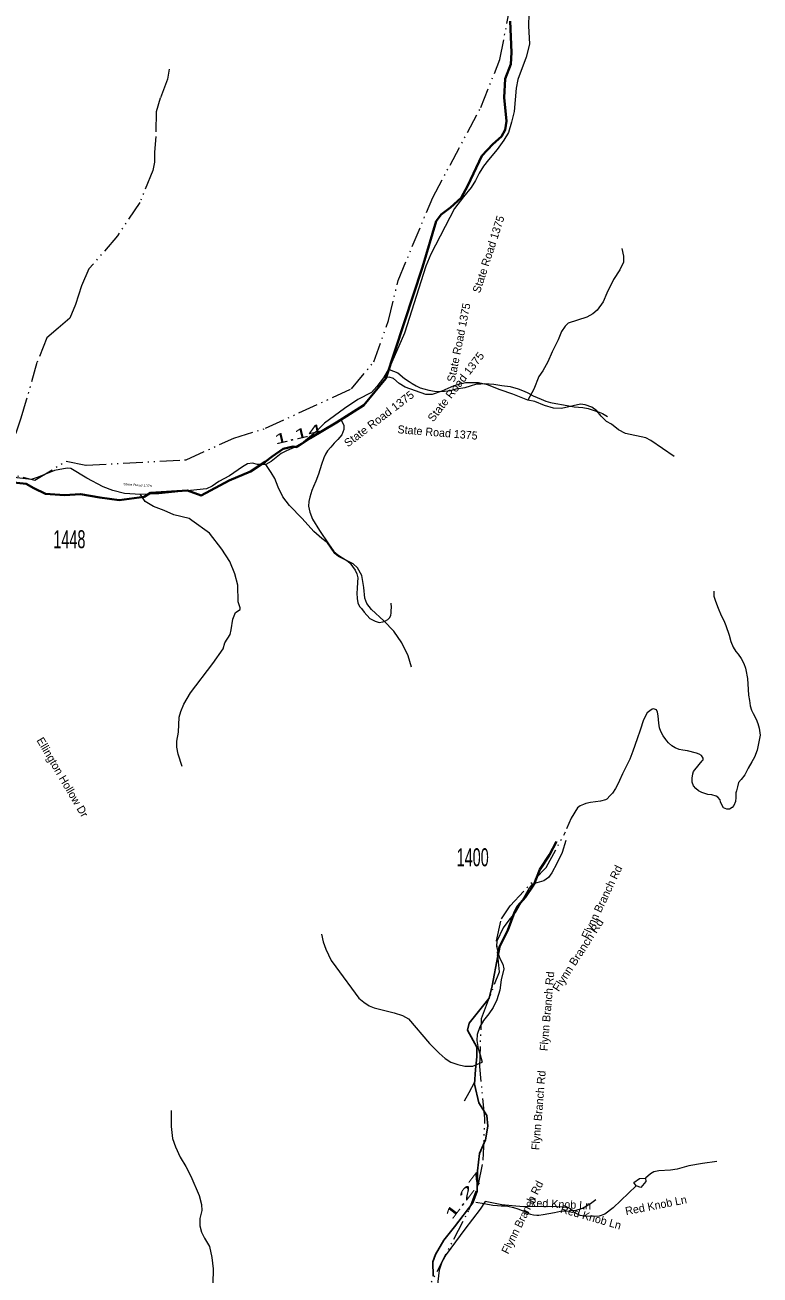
# Model space of a CAD drawing. Extents: x 251493 to 301650, y 220768 to 262908.
# Drawn here: x 278866 to 280704, y 238406 to 241530 of the extents above; entities that cross this region are included whole.
import ezdxf
from ezdxf.enums import TextEntityAlignment as Align

# ---------------------------------------------------------------- set-up
doc = ezdxf.new("R2010")
doc.units = 0
doc.header["$LTSCALE"] = 10
doc.linetypes.add('DASH_DOUBLE_DOT', pattern=[9.2, 5, -1.2, 0.3, -1.2, 0.3, -1.2])
for name, color, linetype, lineweight in [('11', 7, 'Continuous', 40), ('32', 7, 'Continuous', 25), ('35', 7, 'Continuous', 13), ('59', 7, 'DASH_DOUBLE_DOT', 13), ('62', 7, 'Continuous', 13)]:
    doc.layers.add(name, color=color, linetype=linetype, lineweight=lineweight)
doc.layers.add('17', color=7, linetype='Continuous')
doc.layers.add('8', color=7, linetype='Continuous')

msp = doc.modelspace()

# ---------------------------------------------------------------- linework, layer by layer
at = {"layer": '32', "lineweight": 40}
for points in [[(280008.39, 241202.56), (280036.33, 241232.09), (280057.48, 241250.54), (280066.7, 241267.36), (280069.95, 241289.61), (280064.53, 241348.21), (280066.7, 241395.42), (280080.77, 241431.49), (280082.4, 241460.79), (280079.15, 241539.47)], [(278829.98, 240387.43), (278869.76, 240382.86), (278888.66, 240372.42), (278918, 240358.07), (278965.6, 240354.15), (279005.37, 240357.42), (279053.96, 240348.96), (279102.21, 240342.43), (279164.15, 240350.26), (279180.45, 240360.7), (279273.03, 240365.92), (279306.84, 240353.76), (279376.5, 240391.33), (279430.49, 240413.39), (279467, 240437.54), (279484.6, 240451.24), (279511.99, 240470.16), (279536.76, 240476.03), (279545.82, 240474.55), (279579.08, 240497.39), (279645.58, 240535.88), (279713.19, 240579.43), (279768.61, 240645.98), (279860.4, 240924.16), (279894.24, 241039.21), (279906.63, 241056.18), (279930.1, 241073.15), (279956.83, 241097.94), (279973.78, 241128.61), (280008.39, 241202.56)], [(280048.1, 239202.85), (280052.29, 239225.91), (280073.38, 239267.01), (280089.95, 239312.14), (280097.72, 239327.69), (280117.71, 239349.91), (280138.8, 239381.02), (280153.23, 239418.79), (280177.65, 239455.45), (280195.41, 239488.78)]]:
    msp.add_lwpolyline(points, dxfattribs=at)
at = {"layer": '32'}
msp.add_lwpolyline([(279887.23, 238403.04), (279886.12, 238438.59), (279892.69, 238457.18), (279913.78, 238492.73), (279940.43, 238526.06), (279985.94, 238586.05), (279997.04, 238614.93), (279998.07, 238665.61), (280002.51, 238708.93), (280018.05, 238743.37), (280023.6, 238777.81), (280021.38, 238804.47), (280001.4, 238835.58), (279990.3, 238882.24), (279992.46, 238919.59), (279995.79, 238950.69), (279995.79, 238975.13), (279972.48, 239017.35), (279976.92, 239035.12), (280026.76, 239097.04), (280034.53, 239128.14), (280048.1, 239202.85)], dxfattribs=at)
at = {"layer": '35'}
for points in [[(279776.64, 240668.9), (279798.28, 240660.47), (279815.31, 240646.52), (279827.25, 240638.68), (279833.96, 240633.75), (279844.64, 240627.54), (279854.65, 240622.93), (279863.2, 240620.36), (279876.03, 240616.91), (279890.08, 240614.23), (279904.08, 240613.95), (279915.09, 240614.13), (279930.93, 240615.82), (279944.01, 240619.96), (279966.5, 240623.91), (279980.28, 240628.04), (279996.08, 240632.53), (280005.89, 240633.13), (280016, 240633.33), (280038.17, 240631.69), (280058.92, 240628.88), (280079.68, 240626.47), (280099.36, 240620.47), (280114.65, 240614.57), (280123.56, 240609.99), (280136.61, 240602.53), (280156.76, 240594.53), (280168.67, 240589.89), (280180.21, 240586.46), (280193.35, 240583.4), (280212.79, 240580.21), (280239.01, 240575.69), (280260.98, 240574.05), (280274.72, 240570.98), (280289.33, 240566.29), (280301.85, 240562.04), (280309.78, 240558.28), (280322.84, 240551.22)], [(279657.47, 240540.83), (279663.22, 240528.31), (279663.22, 240518.31), (279658.66, 240505.2), (279648.92, 240493.39), (279639.44, 240484.37), (279631.24, 240474.53), (279623.06, 240465.49), (279617.9, 240457.19), (279613.81, 240448.07), (279608.07, 240430.98), (279600.4, 240407.13), (279593.14, 240389.27), (279587.99, 240376.57), (279583.67, 240365.85), (279578.25, 240349.55), (279576.03, 240338.79), (279575.49, 240326.8), (279578.2, 240311.94), (279585.25, 240294.2), (279602.6, 240266.64), (279625.14, 240232.99), (279638.57, 240213.92), (279648.61, 240205.71), (279659.95, 240197.89), (279670.63, 240191.67), (279678.21, 240185.12), (279685.23, 240176.18), (279691.65, 240167.25), (279696.18, 240158.36), (279698.27, 240147.91), (279697.36, 240137.13), (279696.75, 240121.54), (279696.21, 240109.94), (279697.14, 240095.92), (279698.93, 240085.48), (279702.85, 240076.6), (279707.74, 240070.9), (279714.17, 240061.97), (279728.76, 240046.48), (279741.93, 240039.82), (279752.27, 240036.41), (279760.81, 240038.24), (279767.55, 240040.11), (279773.92, 240043.58), (279777.6, 240047.91), (279780.92, 240053.85), (279781.86, 240060.63), (279781.78, 240066.63), (279782.82, 240073.81), (279782.13, 240084.23)], [(280588.64, 240114.62), (280588.69, 240102.21), (280592.93, 240089.33), (280599.6, 240072.39), (280606.93, 240053.44), (280613.39, 240041.3), (280618.85, 240029.19), (280626.46, 240004.64), (280631.34, 239988.53), (280637.17, 239974.81), (280643.85, 239963.48), (280649.33, 239957.37), (280657.2, 239946.01), (280663.66, 239933.88), (280667.93, 239922.19), (280668.55, 239918.17), (280672.52, 239896.09), (280674.58, 239869.24), (280675.2, 239854.83), (280678.03, 239841.57), (280679.16, 239827.94), (280682.55, 239817.47), (280686.58, 239808.59), (280694.5, 239794.43), (280698.39, 239783.55), (280702.06, 239772.27), (280703.92, 239755.03), (280696.57, 239717.56), (280690.22, 239700.09), (280683.78, 239687.81), (280674.56, 239671.99), (280666.14, 239655.75), (280657, 239643.93), (280650.54, 239636.06), (280647.83, 239625.31), (280645.03, 239615.36), (280643.53, 239610.59), (280643.2, 239598.99), (280642.9, 239588.6), (280638.7, 239578.68), (280634.4, 239573.96), (280628.03, 239570.09), (280620.72, 239569.83), (280612.78, 239573.19), (280608.23, 239580.48), (280605.47, 239587.74), (280603.98, 239593.37), (280598.1, 239599.49), (280594.46, 239602.36), (280583.52, 239605.78), (280573.14, 239606.79), (280558.82, 239611.07), (280550.3, 239615.24), (280543.22, 239621.38), (280537.46, 239628.3), (280534.74, 239637.56), (280534.43, 239647.17), (280535.96, 239658.34), (280538.07, 239664.3), (280551.51, 239681.24), (280559.4, 239690.68), (280561.86, 239693.43), (280561.83, 239697.04), (280557.27, 239703.93), (280552.13, 239707.23), (280545.37, 239709.36), (280522.29, 239715.43), (280511.31, 239716.84), (280501.85, 239719.03), (280491.43, 239723.24), (280483.83, 239728.19), (280474.97, 239735.57), (280470.77, 239740.46), (280468.54, 239744.1), (280461.62, 239753.04), (280455.83, 239763.96), (280452.42, 239773.23), (280450.65, 239784.87), (280450.33, 239794.08), (280449.41, 239803.3), (280447.79, 239812.13), (280445.11, 239818.19), (280437.76, 239820.73), (280434.73, 239819.59), (280428.35, 239815.72), (280421.95, 239810.65), (280412.8, 239793.22), (280403.98, 239766.99), (280396.96, 239745.92), (280385.63, 239714.54), (280378.64, 239694.67), (280371.98, 239681.6), (280360.41, 239658.23), (280352.77, 239641.17), (280349.42, 239633.64), (280342.38, 239621.77), (280335.04, 239609.92), (280329.61, 239603.62), (280321.34, 239594.98), (280317.4, 239593.06)], [(280317.4, 239593.06), (280305.23, 239589.7), (280279.86, 239586.61), (280268.31, 239584.04), (280262.26, 239581.35), (280253.98, 239577.92), (280247.29, 239573.25), (280231.47, 239547.16), (280220.31, 239520.41)], [(279989.8, 238887.78), (279976.07, 238861.24), (279964.15, 238840.28)], [(279993.74, 238587.62), (280014.47, 238584.01), (280035.8, 238579.98), (280047.98, 238578.94), (280057.17, 238578.36), (280066.27, 238578.18), (280073.65, 238577.23), (280087.29, 238574.16), (280098.93, 238570.73), (280113.21, 238564.84), (280124.81, 238559.41), (280130.57, 238557.29), (280137.84, 238555.95), (280145.83, 238554.99), (280150.73, 238555.29), (280161.96, 238556.67), (280189.98, 238562.11), (280204.94, 238565.02), (280212.86, 238565.66), (280219.56, 238565.93), (280225.66, 238565.41), (280232.98, 238566.46), (280244.6, 238567.43), (280260.11, 238572.72), (280280.24, 238584.33), (280286.95, 238589.4), (280293.35, 238594.47)]]:
    msp.add_lwpolyline(points, dxfattribs=at)
at = {"layer": '59'}
for points in [[(278672.38, 240399.89), (278719.52, 240416.21), (278772.83, 240421.7), (278891.25, 240392.19), (278969.69, 240439.71), (279019.62, 240429.6), (279269.18, 240442.66), (279388.15, 240497.3), (279467.87, 240521.72), (279682.49, 240620.49), (279738.37, 240687.41), (279775.21, 240790.7), (279799.31, 240891.25), (279885.81, 241098.58), (280005.96, 241323.25), (280053.65, 241443.33), (280088.15, 241619.7), (280107.65, 241802.36), (280119.49, 241839.14)], [(279226.72, 241419.36), (279222.44, 241394.52), (279204.78, 241347.14), (279194.53, 241312.84), (279193.28, 241251.2), (279190.09, 241211.62), (279190.06, 241187.2), (279185.97, 241166.02), (279153.25, 241085.8), (279097.81, 241002.45), (279025.91, 240919.92), (279007.34, 240878.09), (278992.78, 240831.17), (278978.28, 240797.06), (278949.53, 240771.64), (278920.84, 240747.42), (278896.41, 240685.72), (278869.72, 240591.75), (278855.88, 240547.23), (278843.62, 240509.36), (278772.83, 240421.7)], [(279324.19, 237823.73), (279332.56, 237843.56), (279385.22, 237892.53), (279473.94, 237954.78), (279532.56, 238026.64), (279595.81, 238088.41), (279717.38, 238144), (279762.22, 238188.11), (279853.97, 238332.33), (279977.12, 238568.95), (279999.84, 238632.52), (280012.22, 238692.3), (280016.12, 238797.25), (280003.12, 238926.53), (280007.56, 239046.48), (280052.59, 239163.62), (280045.28, 239240.78), (280057.47, 239295.55), (280079, 239328.14), (280169, 239424.38), (280218.09, 239513.42)]]:
    msp.add_lwpolyline(points, dxfattribs=at)
at = {"layer": '62'}
for points in [[(280127.88, 241618.03), (280125.16, 241527.81), (280127.72, 241481.5), (280119.19, 241449.41), (280098.19, 241393.56), (280094.34, 241371.62), (280089.12, 241313.22), (280082.66, 241286.59), (280074.97, 241260.73), (280063.31, 241241.7), (280047.19, 241218.53), (280024.88, 241192.95), (280012.69, 241176.45), (280001.69, 241159.16), (279993.06, 241141.08), (279982.03, 241123.3), (279962.28, 241100.17), (279940.44, 241071.11), (279881.31, 240957.25), (279868.59, 240926.73), (279814.81, 240759.77), (279777.44, 240673.98), (279763.06, 240647.52)], [(280358.91, 240971.27), (280363.06, 240952.17), (280362.5, 240937.19), (280353.88, 240917.84), (280337.69, 240893.42), (280320.59, 240859.25), (280311.84, 240837.66), (280297.06, 240816.95), (280286.34, 240808.16), (280270.78, 240799.47), (280224.47, 240784.14), (280216.84, 240777.03), (280207.84, 240763.45), (280199.16, 240743.12), (280183.97, 240712.42), (280173.91, 240687.86), (280160.88, 240665.11), (280151.19, 240650.8), (280138.44, 240619.55), (280123.38, 240592.09)], [(279763.06, 240647.52), (279745.81, 240626.34), (279732.44, 240611.36), (279698.84, 240593.77), (279665.06, 240571.19), (279614.88, 240534.67), (279592.72, 240511.61), (279563.12, 240486.69), (279539.44, 240473.41), (279520.22, 240465.53), (279507.16, 240458.8), (279482.03, 240439.03), (279468.28, 240431.06)], [(280123.38, 240592.09), (280086.09, 240606.83), (280054.19, 240617.72), (280022.91, 240630.09), (280000.5, 240635.05), (279982.25, 240635.66), (279967.56, 240635.2), (279938.62, 240627.52), (279908.22, 240614.12), (279884.16, 240606.34), (279868.91, 240606.39), (279816.5, 240624.19), (279802.22, 240633.98), (279787.41, 240646.03), (279777.19, 240649.48), (279763.06, 240647.52)], [(280489.06, 240451.03), (280431.38, 240490.94), (280418.78, 240497.45), (280367.97, 240508.7), (280350, 240517.81), (280332.88, 240532.41), (280320.28, 240538.91), (280306.72, 240551.69), (280296.28, 240565.64), (280283.16, 240574.66), (280266.94, 240580.73), (280255.41, 240581.72), (280207.44, 240571.16), (280187.31, 240572.06), (280165.59, 240579), (280140.94, 240588.48), (280123.38, 240592.09)], [(279468.28, 240431.06), (279447.56, 240430.97), (279435.5, 240434.7), (279422.62, 240433.22), (279410.16, 240425.7), (279377.59, 240403.09), (279351.44, 240388.86), (279334.53, 240376.7), (279320.22, 240369.98), (279200.84, 240357.84), (279155.62, 240356.5)], [(279832.62, 239924.44), (279823.97, 239953.36), (279808.69, 239985.67), (279788.38, 240014.58), (279763.75, 240040.58), (279732.44, 240068.47), (279720.81, 240083.7), (279716.41, 240097.28), (279713.12, 240124.11), (279708.12, 240153.72), (279697.88, 240172.92), (279687.28, 240183.14), (279650.12, 240201.62), (279640.62, 240208.58), (279622.72, 240235.44), (279608.47, 240246.47), (279588.41, 240264.12), (279559.12, 240296.47), (279527.97, 240328.59), (279511.09, 240350.69), (279499.12, 240374.17), (279490.78, 240395.84), (279482.22, 240411.53), (279468.28, 240431.06)], [(278981.12, 240421.48), (278972.03, 240422.41), (278940.09, 240416.3), (278899.19, 240399.59), (278881.88, 240393.44), (278847.25, 240397.88), (278797.22, 240414.38), (278777.78, 240416.27)], [(279155.62, 240356.5), (279115.44, 240358.55), (279085.84, 240365.89), (279061.78, 240375.36), (279021.09, 240396.92), (278981.12, 240421.48)], [(279283.16, 240291.45), (279276.62, 240295.83), (279238.53, 240305.34), (279214.56, 240316.56), (279187.47, 240326.61), (279166.56, 240339.03), (279155.62, 240356.5)], [(279259.12, 239676.75), (279249.28, 239706.97), (279245.69, 239724.78), (279246.22, 239740.03), (279250.12, 239762.45), (279252.09, 239799.69), (279255.69, 239813.61), (279263.69, 239832.2), (279280.59, 239860.88), (279335.78, 239933.8), (279362.16, 239970.55), (279366.38, 239985.7), (279379.34, 240006.45), (279382.22, 240018.16), (279386.25, 240044.83), (279392.94, 240060.95), (279404.25, 240068.98), (279404.38, 240072.73), (279399.47, 240088.08), (279398.56, 240129.61), (279391.06, 240158.02), (279378.19, 240189.03), (279358.59, 240219.67), (279327.75, 240259.8), (279283.16, 240291.45)], [(280218.59, 239491.14), (280208.94, 239461.58), (280196.31, 239433.83), (280183.25, 239410.58), (280175.5, 239399.23), (280163.62, 239390.72), (280134, 239382.05), (280126.94, 239372.44), (280091.69, 239310.88), (280078.31, 239295.62), (280062.25, 239272.94), (280046.34, 239239.5), (280045.31, 239227.77), (280049.5, 239209.44), (280053.91, 239196.34), (280061.31, 239182.69), (280063.34, 239170.39), (280056.81, 239143.27), (280053.41, 239117.08), (280045.81, 239092.97), (280037.19, 239074.39), (280026.22, 239058.36), (280012.78, 239041.86), (280003.66, 239025.55), (279996.84, 239006.92), (279996.28, 238991.67), (279999.22, 238971.36), (280004.69, 238955.5), (280008.94, 238937.66)], [(279607.78, 239257.47), (279611.94, 239237.88), (279618.56, 239219.75), (279632.19, 239191.97), (279643.19, 239175.75), (279701.28, 239097.31), (279713.12, 239087.58), (279726.78, 239078.06), (279739.44, 239073.3), (279789.62, 239061.05), (279810.12, 239054.14), (279825.03, 239045.59), (279877.69, 238984.53), (279901.75, 238959.8), (279917.12, 238946.48), (279930.81, 238937.47), (279948.31, 238931.36), (279965.84, 238927.52), (279985.97, 238927.36), (280008.94, 238937.66)], [(279232.12, 238816.81), (279231.81, 238776.56), (279235.62, 238746.72), (279242.75, 238725.58), (279254.03, 238700.09), (279268.41, 238677.06), (279280.94, 238652.8), (279301.72, 238604.38), (279307.56, 238581.75), (279308.22, 238566.48), (279303.84, 238547.06), (279303.75, 238528.06), (279307.44, 238512.73), (279314.84, 238497.83), (279327.47, 238476.58), (279333.78, 238448.94), (279337, 238421.38), (279336.22, 238383.62)], [(280596.34, 238689.42), (280560.19, 238684.64), (280526.41, 238678.56), (280496.81, 238669.89), (280480.22, 238667.47), (280450.91, 238665.56), (280438.59, 238663.05), (280430.5, 238658.47), (280417.28, 238647.97)], [(280394.62, 238628.67), (280388.19, 238636.8), (280402.59, 238646.52), (280417.28, 238647.97)], [(280417.28, 238647.97), (280418.81, 238639.19), (280406.03, 238624.44), (280394.62, 238628.67)], [(280394.62, 238628.67), (280336.44, 238573.31), (280316.31, 238557.7), (280302.09, 238552.23), (280269.75, 238552.12), (280254.56, 238553.92), (280240.81, 238561.2), (280230.22, 238571.17), (280222.38, 238574.08), (280184.03, 238576.59), (280113.84, 238576.23), (280093.19, 238577.64), (280058.53, 238581.33), (280016.75, 238589.66)], [(280016.75, 238589.66), (280004.41, 238569.91), (279965.97, 238520.16), (279919.06, 238456.56), (279908.66, 238438.02), (279901.75, 238417.41), (279896.56, 238375.5), (279893.5, 238358.55), (279884.44, 238344.22), (279843.69, 238298.77), (279832.69, 238282.23), (279826.72, 238269.11), (279816.44, 238238.8), (279807.03, 238214.73), (279795.97, 238196.19), (279782.47, 238178.45), (279767.25, 238162), (279752.25, 238152.8), (279703.78, 238128.27), (279689.41, 238119.8)]]:
    msp.add_lwpolyline(points, dxfattribs=at)

# ---------------------------------------------------------------- texts
at = {"layer": '11'}
for s, rotation, p in [('State Road 1375', 72.044, (280003.68, 240858.17)), ('State Road 1375', 78.564, (279940.6, 240635.51)), ('State Road 1375', 355.316, (279797.11, 240509.53)), ('Ellington Hollow Dr', 300.332, (278894.66, 239742.02)), ('Flynn Branch Rd', 64.393, (280274.38, 239243.76)), ('Flynn Branch Rd', 85.076, (280172.72, 238964.73)), ('Flynn Branch Rd', 85.267, (280151.93, 238717.14)), ('Flynn Branch Rd', 63.569, (280074.38, 238456.32)), ('Red Knob Ln', 357.243, (280125.27, 238576.66)), ('Red Knob Ln', 11.09, (280369.17, 238555.02)), ('Red Knob Ln', 344.055, (280203.5, 238562.01))]:
    msp.add_text(s, height=20, rotation=rotation, dxfattribs=at).set_placement(p)
at = {"layer": '11', "width": 1.05}
for s, rotation, p in [('State Road 1375', 52.282, (279886.98, 240535.97)), ('State Road 1375', 37.326, (279673.6, 240473.54)), ('Flynn Branch Rd', 57.092, (280200.45, 239112.23))]:
    msp.add_text(s, height=20, rotation=rotation, dxfattribs=at).set_placement(p)
at = {"layer": '17'}
for s, rotation, width, p in [('1.14', 13.335, 1.85, (279551.23, 240494.88)), ('1.27', 52.813, 2.1, (279974.8, 238596.19))]:
    msp.add_text(s, height=25, rotation=rotation, dxfattribs=dict(at, width=width)).set_placement(p, align=Align.CENTER)
at = {"layer": '8', "width": 1.35}
msp.add_text('State Road 1375', height=5.285, rotation=355.944, dxfattribs=at).set_placement((279112.29, 240379.73))
at = {"layer": '8', "width": 0.6}
for s, p in [('1448', (278977.41, 240222.06)), ('1400', (279985.64, 239427.08))]:
    msp.add_text(s, height=45, dxfattribs=at).set_placement(p, align=Align.CENTER)

doc.saveas('drawing.dxf')
